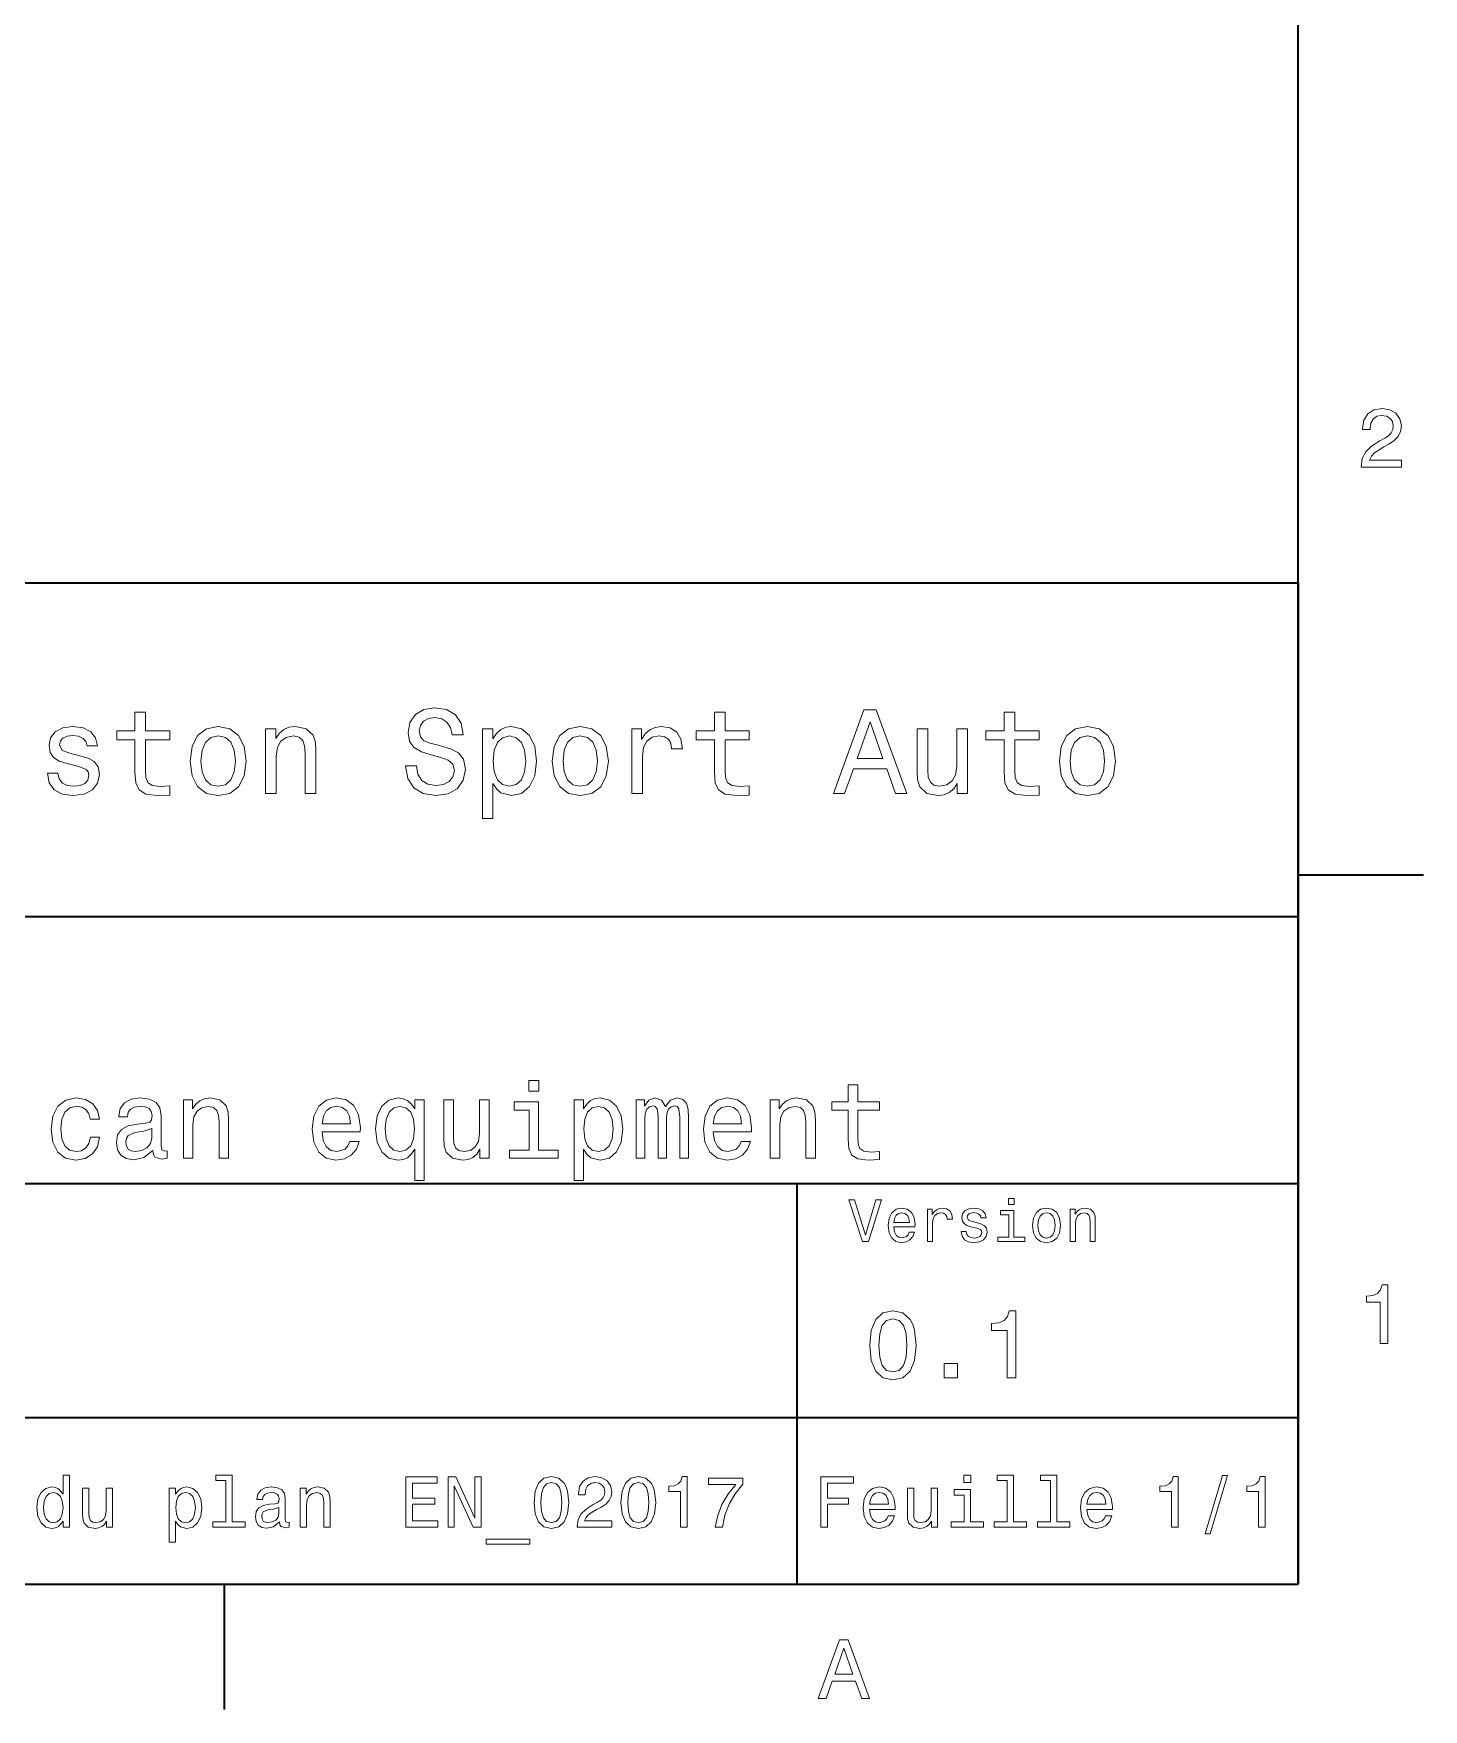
# Model space of a CAD drawing. Extents: x 0 to 297, y 0 to 210.
# Drawn here: x 211.3 to 294.5, y 2.5 to 102.9 of the extents above; entities that cross this region are included whole.
import ezdxf

# ---------------------------------------------------------------- set-up
doc = ezdxf.new("R2010")
doc.units = 0

msp = doc.modelspace()

# ---------------------------------------------------------------- linework, layer by layer
at = {"color": 7, "lineweight": 35}
for p, q in [((287, 10), (287, 200)), ((97, 70), (287, 70)), ((287, 70), (287, 10)), ((162, 50), (287, 50)), ((162, 34), (287, 34)), ((257, 10), (257, 34)), ((162, 20), (287, 20)), ((10, 10), (287, 10)), ((97, 10), (287, 10))]:
    msp.add_line(p, q, dxfattribs=at)
at = {"color": 7, "lineweight": 35, "ltscale": 0.1875}
for p, q in [((287, 52.5), (294.5, 52.5)), ((222.699997, 10), (222.699997, 2.5))]:
    msp.add_line(p, q, dxfattribs=at)
at = {"color": 7, "lineweight": 13}
for points in [[(290.76947, 76.916786), (293.175079, 76.916786), (293.175079, 77.350502), (291.273773, 77.350502), (291.3797, 77.587532), (291.561249, 77.784218), (292.121033, 78.142288), (292.418579, 78.293587), (292.751434, 78.510445), (292.988464, 78.762604), (293.124634, 79.060158), (293.175079, 79.398056), (293.089355, 79.821686), (292.852325, 80.154541), (292.489197, 80.366356), (292.020172, 80.442001), (291.536041, 80.35627), (291.167877, 80.119232), (290.930847, 79.740997), (290.850159, 79.241714), (290.850159, 79.171112), (291.309082, 79.171112), (291.309082, 79.211456), (291.354462, 79.554398), (291.490631, 79.806557), (291.707489, 79.967941), (291.994965, 80.023415), (292.287476, 79.972984), (292.504333, 79.846901), (292.645538, 79.650215), (292.695984, 79.403099), (292.660675, 79.171112), (292.56485, 78.974426), (292.403473, 78.802956), (292.181549, 78.651657), (291.884003, 78.490273), (291.389771, 78.177589), (291.041779, 77.844742), (290.835022, 77.441284), (290.76947, 76.931915)], [(217.353027, 60.579971), (217.353027, 58.64193), (217.396255, 58.015129), (217.597992, 57.582851), (218.001434, 57.330688), (218.685883, 57.244236), (219.43515, 57.280258), (219.43515, 57.827808), (218.887604, 57.78458), (218.390488, 57.842216), (218.123917, 58.022331), (218.008652, 58.324928), (217.98703, 58.75), (217.98703, 60.579971), (219.43515, 60.579971), (219.43515, 61.120316), (217.98703, 61.120316), (217.98703, 62.251438), (217.353027, 62.251438), (217.353027, 61.120316), (216.257935, 61.120316), (216.257935, 60.579971)], [(234.20462, 59.030979), (233.548996, 59.030979), (233.693085, 58.267288), (234.053314, 57.70533), (234.608078, 57.366714), (235.357361, 57.244236), (236.099426, 57.359509), (236.654175, 57.67651), (237.007202, 58.17363), (237.136902, 58.82925), (237.028824, 59.420029), (236.726227, 59.801872), (236.236313, 60.054031), (235.580704, 60.241352), (235.018738, 60.378242), (234.651306, 60.536743), (234.442368, 60.767288), (234.377533, 61.127522), (234.442368, 61.451729), (234.629684, 61.696686), (234.917877, 61.862389), (235.314133, 61.920029), (235.71759, 61.84798), (236.034592, 61.653458), (236.24353, 61.32925), (236.344391, 60.889767), (237, 60.889767), (237, 60.904179), (236.884735, 61.581409), (236.546112, 62.085732), (236.01297, 62.402737), (235.292511, 62.510807), (234.644104, 62.402737), (234.139771, 62.100143), (233.815567, 61.631844), (233.700287, 61.026657), (233.793961, 60.486309), (234.067734, 60.118874), (234.5, 59.873917), (235.09079, 59.6866), (235.674362, 59.520893), (236.113831, 59.362389), (236.380402, 59.131844), (236.47406, 58.757202), (236.387619, 58.375359), (236.164276, 58.087173), (235.825653, 57.907059), (235.386169, 57.849422), (234.896255, 57.928673), (234.521622, 58.159222), (234.283875, 58.533859)], [(252.05043, 60.579971), (252.05043, 58.64193), (252.093658, 58.015129), (252.29538, 57.582851), (252.698853, 57.330688), (253.383286, 57.244236), (254.132568, 57.280258), (254.132568, 57.827808), (253.585022, 57.78458), (253.087891, 57.842216), (252.82132, 58.022331), (252.706055, 58.324928), (252.684448, 58.75), (252.684448, 60.579971), (254.132568, 60.579971), (254.132568, 61.120316), (252.684448, 61.120316), (252.684448, 62.251438), (252.05043, 62.251438), (252.05043, 61.120316), (250.955322, 61.120316), (250.955322, 60.579971)], [(259.175781, 57.381123), (259.838623, 57.381123), (260.364563, 58.850864), (262.360229, 58.850864), (262.886169, 57.381123), (263.563416, 57.381123), (261.733429, 62.388329), (260.998566, 62.388329)], [(269.399109, 60.579971), (269.399109, 58.64193), (269.442352, 58.015129), (269.644073, 57.582851), (270.047546, 57.330688), (270.731995, 57.244236), (271.481262, 57.280258), (271.481262, 57.827808), (270.933716, 57.78458), (270.436584, 57.842216), (270.170013, 58.022331), (270.054749, 58.324928), (270.033142, 58.75), (270.033142, 60.579971), (271.481262, 60.579971), (271.481262, 61.120316), (270.033142, 61.120316), (270.033142, 62.251438), (269.399109, 62.251438), (269.399109, 61.120316), (268.304016, 61.120316), (268.304016, 60.579971)], [(214.060516, 59.636166), (213.44812, 59.780258), (212.994232, 59.945965), (212.842941, 60.28458), (212.886169, 60.522331), (213.03746, 60.695244), (213.282425, 60.803314), (213.635437, 60.846542), (213.97406, 60.803314), (214.240631, 60.67363), (214.413544, 60.479107), (214.485596, 60.219738), (215.105194, 60.219738), (215.105194, 60.23415), (214.997116, 60.70245), (214.701721, 61.069885), (214.240631, 61.30043), (213.635437, 61.386887), (213.023056, 61.30043), (212.57637, 61.062679), (212.29538, 60.709652), (212.208939, 60.262966), (212.273773, 59.830688), (212.475494, 59.528095), (212.806915, 59.311958), (213.289627, 59.16066), (213.995682, 58.987751), (214.427948, 58.807636), (214.543228, 58.663544), (214.586456, 58.447407), (214.521606, 58.180836), (214.348694, 57.979107), (214.067719, 57.849422), (213.693085, 57.806194), (213.296829, 57.849422), (213.008636, 58.000721), (212.814117, 58.245674), (212.734863, 58.584293), (212.122482, 58.584293), (212.223343, 58.007923), (212.518738, 57.590057), (212.98703, 57.337894), (213.635437, 57.244236), (214.312683, 57.337894), (214.809799, 57.590057), (215.112396, 57.993515), (215.220459, 58.519451), (215.141205, 58.973343), (214.917862, 59.283138), (214.55043, 59.484871)], [(220.65274, 59.311958), (220.768005, 58.432995), (221.099426, 57.78458), (221.625366, 57.381123), (222.331421, 57.244236), (223.030258, 57.381123), (223.556198, 57.777374), (223.887604, 58.425793), (224.010086, 59.311958), (223.887604, 60.190922), (223.556198, 60.846542), (223.030258, 61.242794), (222.331421, 61.386887), (221.625366, 61.242794), (221.099426, 60.839336), (220.768005, 60.190922)], [(225.177246, 57.381123), (225.811249, 57.381123), (225.811249, 59.614552), (225.876083, 60.12608), (226.085022, 60.500717), (226.409225, 60.731266), (226.841507, 60.817722), (227.187317, 60.745674), (227.403458, 60.551151), (227.511536, 60.226944), (227.547546, 59.794666), (227.547546, 57.381123), (228.181564, 57.381123), (228.181564, 59.924351), (228.15274, 60.435879), (228.023056, 60.86095), (227.597992, 61.25), (226.935165, 61.386887), (226.567719, 61.336452), (226.257935, 61.199566), (225.991364, 60.969017), (225.782425, 60.659222), (225.782425, 61.25), (225.177246, 61.25)], [(238.786743, 60.652016), (238.786743, 61.25), (238.15274, 61.25), (238.15274, 55.882565), (238.786743, 55.882565), (238.786743, 57.971901), (239.010101, 57.633286), (239.262253, 57.409943), (239.896271, 57.244236), (240.50145, 57.381123), (240.976959, 57.791786), (241.286743, 58.440201), (241.402023, 59.319164), (241.286743, 60.190922), (240.976959, 60.839336), (240.50145, 61.242794), (239.896271, 61.386887), (239.550446, 61.343658), (239.255051, 61.206772), (239.002899, 60.976223)], [(242.338623, 59.311958), (242.453888, 58.432995), (242.785309, 57.78458), (243.311249, 57.381123), (244.017303, 57.244236), (244.716141, 57.381123), (245.242081, 57.777374), (245.573486, 58.425793), (245.695969, 59.311958), (245.573486, 60.190922), (245.242081, 60.846542), (244.716141, 61.242794), (244.017303, 61.386887), (243.311249, 61.242794), (242.785309, 60.839336), (242.453888, 60.190922)], [(247.100861, 57.381123), (247.734863, 57.381123), (247.734863, 59.592937), (247.799713, 60.12608), (247.994232, 60.507923), (248.311249, 60.738472), (248.736313, 60.817722), (249.053314, 60.767288), (249.291077, 60.623199), (249.435165, 60.378242), (249.485596, 60.046829), (250.126801, 60.046829), (250.040344, 60.630402), (249.802597, 61.048271), (249.406342, 61.30043), (248.865997, 61.386887), (248.498566, 61.32925), (248.181549, 61.185158), (247.900574, 60.940201), (247.677246, 60.608788), (247.677246, 61.25), (247.100861, 61.25)], [(260.595093, 59.463257), (261.365997, 61.667866), (262.136902, 59.463257)], [(267.194519, 61.25), (266.560516, 61.25), (266.560516, 59.016571), (266.488464, 58.497837), (266.279541, 58.123196), (265.955322, 57.892651), (265.530243, 57.820602), (265.19165, 57.878242), (264.975494, 58.051151), (264.853027, 58.346542), (264.824219, 58.764408), (264.824219, 61.25), (264.190186, 61.25), (264.190186, 58.706772), (264.211792, 58.195244), (264.348694, 57.770172), (264.766571, 57.381123), (265.436584, 57.244236), (265.796814, 57.294666), (266.106628, 57.424351), (266.373199, 57.647694), (266.589325, 57.971901), (266.589325, 57.381123), (267.194519, 57.381123)], [(272.698853, 59.311958), (272.814117, 58.432995), (273.145508, 57.78458), (273.671448, 57.381123), (274.377502, 57.244236), (275.076355, 57.381123), (275.602295, 57.777374), (275.933716, 58.425793), (276.056183, 59.311958), (275.933716, 60.190922), (275.602295, 60.846542), (275.076355, 61.242794), (274.377502, 61.386887), (273.671448, 61.242794), (273.145508, 60.839336), (272.814117, 60.190922)], [(221.301147, 59.319164), (221.365997, 59.967579), (221.567719, 60.435879), (221.891937, 60.72406), (222.331421, 60.824928), (222.763687, 60.72406), (223.087891, 60.443081), (223.289627, 59.967579), (223.361679, 59.319164), (223.289627, 58.663544), (223.087891, 58.188038), (222.763687, 57.899853), (222.331421, 57.806194), (221.891937, 57.899853), (221.567719, 58.188038), (221.365997, 58.663544)], [(239.788193, 57.8134), (239.363129, 57.907059), (239.053314, 58.195244), (238.858795, 58.663544), (238.793945, 59.319164), (238.858795, 59.967579), (239.053314, 60.435879), (239.363129, 60.716858), (239.788193, 60.817722), (240.177246, 60.716858), (240.48703, 60.428673), (240.681564, 59.960373), (240.753601, 59.319164), (240.681564, 58.67075), (240.48703, 58.195244), (240.177246, 57.907059)], [(242.98703, 59.319164), (243.05188, 59.967579), (243.253601, 60.435879), (243.57782, 60.72406), (244.017303, 60.824928), (244.449585, 60.72406), (244.773773, 60.443081), (244.97551, 59.967579), (245.047546, 59.319164), (244.97551, 58.663544), (244.773773, 58.188038), (244.449585, 57.899853), (244.017303, 57.806194), (243.57782, 57.899853), (243.253601, 58.188038), (243.05188, 58.663544)], [(273.34726, 59.319164), (273.412109, 59.967579), (273.613831, 60.435879), (273.938019, 60.72406), (274.377502, 60.824928), (274.809784, 60.72406), (275.134003, 60.443081), (275.335724, 59.967579), (275.407776, 59.319164), (275.335724, 58.663544), (275.134003, 58.188038), (274.809784, 57.899853), (274.377502, 57.806194), (273.938019, 57.899853), (273.613831, 58.188038), (273.412109, 58.663544)], [(241.535294, 40.185879), (240.932266, 40.185879), (240.932266, 39.537464), (241.535294, 39.537464)], [(260.054016, 38.409222), (260.054016, 36.664986), (260.092926, 36.100864), (260.274475, 35.711815), (260.637604, 35.484871), (261.253601, 35.407059), (261.927948, 35.43948), (261.927948, 35.932274), (261.43515, 35.893372), (260.987732, 35.945244), (260.747833, 36.107349), (260.644104, 36.379681), (260.624634, 36.762245), (260.624634, 38.409222), (261.927948, 38.409222), (261.927948, 38.895531), (260.624634, 38.895531), (260.624634, 39.913544), (260.054016, 39.913544), (260.054016, 38.895531), (259.06842, 38.895531), (259.06842, 38.409222)], [(214.664978, 37.858067), (215.229111, 37.858067), (215.112396, 38.376801), (214.833572, 38.785301), (214.399139, 39.038185), (213.835007, 39.135445), (213.21254, 39.005764), (212.739197, 38.642651), (212.440918, 38.052593), (212.337173, 37.261528), (212.434433, 36.476944), (212.726227, 35.893372), (213.1866, 35.530258), (213.815552, 35.407059), (214.373199, 35.504322), (214.807632, 35.776657), (215.105911, 36.204609), (215.235596, 36.775215), (214.690918, 36.775215), (214.593658, 36.412102), (214.412109, 36.139767), (214.15274, 35.97118), (213.835007, 35.919308), (213.439484, 36.003601), (213.154175, 36.262966), (212.979111, 36.684437), (212.920746, 37.280979), (212.979111, 37.864552), (213.16066, 38.286022), (213.452454, 38.545387), (213.835007, 38.636166), (214.17218, 38.577808), (214.425064, 38.428673), (214.593658, 38.182274)], [(218.419312, 35.98415), (218.419312, 35.964695), (218.451721, 35.744236), (218.548981, 35.588615), (218.957489, 35.465416), (219.275208, 35.517288), (219.275208, 35.958214), (219.139038, 35.938759), (218.957489, 36.023052), (218.925064, 36.282421), (218.925064, 38.085014), (218.84726, 38.545387), (218.620316, 38.869595), (218.224777, 39.064121), (217.667145, 39.135445), (217.122482, 39.057636), (216.720459, 38.837173), (216.467575, 38.493515), (216.383286, 38.039623), (216.383286, 38.000721), (216.895538, 38.000721), (216.940918, 38.273052), (217.083572, 38.467579), (217.317001, 38.584293), (217.64769, 38.629681), (217.965424, 38.59726), (218.192352, 38.5), (218.328522, 38.331409), (218.373917, 38.09798), (218.347977, 37.825645), (218.244232, 37.68948), (217.984863, 37.624638), (217.49855, 37.572765), (216.940918, 37.456051), (216.54538, 37.248558), (216.311951, 36.924351), (216.240631, 36.444523), (216.305481, 36.016571), (216.506485, 35.698845), (216.830688, 35.497837), (217.278091, 35.426514), (217.881119, 35.562679)], [(220.254318, 35.530258), (220.824921, 35.530258), (220.824921, 37.540344), (220.883286, 38.000721), (221.07132, 38.337894), (221.363113, 38.545387), (221.752167, 38.623199), (222.0634, 38.558357), (222.257919, 38.383286), (222.355179, 38.091499), (222.387604, 37.70245), (222.387604, 35.530258), (222.958206, 35.530258), (222.958206, 37.819164), (222.932281, 38.279537), (222.815552, 38.662102), (222.432999, 39.012245), (221.836456, 39.135445), (221.505768, 39.090057), (221.226944, 38.966858), (220.98703, 38.759365), (220.798981, 38.480545), (220.798981, 39.012245), (220.254318, 39.012245)], [(228.560516, 37.105907), (230.842926, 37.105907), (230.849426, 37.371758), (230.745667, 38.117435), (230.460373, 38.675072), (230.006485, 39.012245), (229.403458, 39.135445), (228.8134, 39.005764), (228.359497, 38.642651), (228.067719, 38.052593), (227.963974, 37.274494), (228.061234, 36.476944), (228.353027, 35.893372), (228.80043, 35.530258), (229.384003, 35.407059), (229.889771, 35.491352), (230.304749, 35.711815), (230.609497, 36.061958), (230.784576, 36.528816), (230.220459, 36.528816), (230.103745, 36.269451), (229.93515, 36.074928), (229.455322, 35.919308), (229.085724, 35.990631), (228.806915, 36.217579), (228.625351, 36.587173), (228.560516, 37.086452)], [(228.560516, 37.585735), (228.631836, 38.033138), (228.806915, 38.363831), (229.072754, 38.564842), (229.422913, 38.636166), (229.766571, 38.564842), (230.03241, 38.363831), (230.194519, 38.033138), (230.252869, 37.585735)], [(234.104462, 38.474064), (233.903458, 38.76585), (233.676514, 38.973343), (233.41066, 39.090057), (233.105896, 39.135445), (232.554749, 39.005764), (232.126801, 38.642651), (231.847977, 38.059078), (231.750717, 37.274494), (231.847977, 36.483429), (232.126801, 35.899857), (232.554749, 35.530258), (233.105896, 35.407059), (233.41066, 35.445965), (233.670029, 35.556194), (233.896973, 35.757202), (234.104462, 36.061958), (234.104462, 34.181557), (234.675064, 34.181557), (234.675064, 39.012245), (234.104462, 39.012245)], [(232.33429, 37.274494), (232.392639, 37.851585), (232.574203, 38.273052), (232.846542, 38.532421), (233.203171, 38.623199), (233.579254, 38.532421), (233.864548, 38.279537), (234.033142, 37.858067), (234.097977, 37.274494), (234.033142, 36.684437), (233.864548, 36.262966), (233.579254, 36.003601), (233.203171, 35.919308), (232.846542, 36.003601), (232.574203, 36.262966), (232.392639, 36.690922)], [(238.552582, 39.012245), (237.981979, 39.012245), (237.981979, 37.002159), (237.917145, 36.535301), (237.729095, 36.198124), (237.437317, 35.990631), (237.054749, 35.925793), (236.75, 35.977665), (236.555466, 36.133286), (236.445236, 36.399136), (236.419312, 36.775215), (236.419312, 39.012245), (235.848694, 39.012245), (235.848694, 36.723343), (235.868149, 36.262966), (235.991348, 35.880402), (236.367432, 35.530258), (236.970459, 35.407059), (237.294662, 35.45245), (237.573486, 35.569164), (237.8134, 35.770172), (238.007919, 36.061958), (238.007919, 35.530258), (238.552582, 35.530258)], [(241.515839, 36.010086), (241.515839, 38.895531), (240.05043, 38.895531), (240.05043, 38.409222), (240.945236, 38.409222), (240.945236, 36.010086), (239.778091, 36.010086), (239.778091, 35.530258), (242.695953, 35.530258), (242.695953, 36.010086)], [(244.213257, 38.474064), (244.213257, 39.012245), (243.642639, 39.012245), (243.642639, 34.181557), (244.213257, 34.181557), (244.213257, 36.061958), (244.414261, 35.757202), (244.641205, 35.556194), (245.211807, 35.407059), (245.75647, 35.530258), (246.184433, 35.899857), (246.463257, 36.483429), (246.567001, 37.274494), (246.463257, 38.059078), (246.184433, 38.642651), (245.75647, 39.005764), (245.211807, 39.135445), (244.900574, 39.096542), (244.63472, 38.973343), (244.407776, 38.76585)], [(245.114548, 35.919308), (244.731979, 36.003601), (244.453156, 36.262966), (244.278091, 36.684437), (244.219727, 37.274494), (244.278091, 37.858067), (244.453156, 38.279537), (244.731979, 38.532421), (245.114548, 38.623199), (245.464691, 38.532421), (245.743515, 38.273052), (245.918579, 37.851585), (245.983429, 37.274494), (245.918579, 36.690922), (245.743515, 36.262966), (245.464691, 36.003601)], [(247.351578, 35.530258), (247.876801, 35.530258), (247.876801, 37.858067), (247.90921, 38.208214), (248.00647, 38.461094), (248.155609, 38.610229), (248.350128, 38.668587), (248.505753, 38.616714), (248.609497, 38.48703), (248.661377, 38.266571), (248.680832, 37.974781), (248.680832, 35.530258), (249.17363, 35.530258), (249.17363, 37.858067), (249.206039, 38.201729), (249.303314, 38.454609), (249.458923, 38.610229), (249.653442, 38.668587), (249.809067, 38.616714), (249.912811, 38.48703), (249.977661, 37.974781), (249.977661, 35.530258), (250.502869, 35.530258), (250.502869, 37.935879), (250.470459, 38.435158), (250.366699, 38.817722), (250.15921, 39.051151), (249.822037, 39.135445), (249.426514, 39.005764), (249.12175, 38.629681), (248.881836, 38.999279), (248.479828, 39.135445), (248.110229, 39.005764), (247.857346, 38.642651), (247.857346, 39.012245), (247.351578, 39.012245)], [(251.981262, 37.105907), (254.263672, 37.105907), (254.270172, 37.371758), (254.166412, 38.117435), (253.881119, 38.675072), (253.427216, 39.012245), (252.824203, 39.135445), (252.234146, 39.005764), (251.780243, 38.642651), (251.488464, 38.052593), (251.38472, 37.274494), (251.481979, 36.476944), (251.773773, 35.893372), (252.221176, 35.530258), (252.804749, 35.407059), (253.310516, 35.491352), (253.725494, 35.711815), (254.030243, 36.061958), (254.205322, 36.528816), (253.641205, 36.528816), (253.52449, 36.269451), (253.355896, 36.074928), (252.876068, 35.919308), (252.50647, 35.990631), (252.227661, 36.217579), (252.046097, 36.587173), (251.981262, 37.086452)], [(251.981262, 37.585735), (252.052582, 38.033138), (252.227661, 38.363831), (252.4935, 38.564842), (252.843658, 38.636166), (253.187317, 38.564842), (253.453156, 38.363831), (253.615265, 38.033138), (253.673615, 37.585735)], [(255.385437, 35.530258), (255.956055, 35.530258), (255.956055, 37.540344), (256.014404, 38.000721), (256.202454, 38.337894), (256.494232, 38.545387), (256.88327, 38.623199), (257.194519, 38.558357), (257.389038, 38.383286), (257.486298, 38.091499), (257.518738, 37.70245), (257.518738, 35.530258), (258.089325, 35.530258), (258.089325, 37.819164), (258.063385, 38.279537), (257.946686, 38.662102), (257.564117, 39.012245), (256.96759, 39.135445), (256.636902, 39.090057), (256.358063, 38.966858), (256.118164, 38.759365), (255.930115, 38.480545), (255.930115, 39.012245), (255.385437, 39.012245)], [(218.354462, 36.749279), (218.276657, 36.412102), (218.069168, 36.152737), (217.757919, 35.98415), (217.375366, 35.925793), (217.128967, 35.958214), (216.953888, 36.061958), (216.843658, 36.243515), (216.811234, 36.496395), (216.837173, 36.723343), (216.940918, 36.885445), (217.355911, 37.067001), (217.881119, 37.14481), (218.354462, 37.30043)], [(261.71109, 33.03458), (261.08429, 30.905619), (260.439484, 33.03458), (260.09726, 33.03458), (260.904175, 30.530979), (261.264404, 30.530979), (262.053314, 33.03458)], [(262.784576, 31.40634), (264.052582, 31.40634), (264.056183, 31.554033), (263.998566, 31.9683), (263.840057, 32.278099), (263.587891, 32.465416), (263.252869, 32.533859), (262.925079, 32.461815), (262.672913, 32.260086), (262.510803, 31.932276), (262.453156, 31.5), (262.507202, 31.056915), (262.669312, 30.732708), (262.917877, 30.530979), (263.242065, 30.462536), (263.523041, 30.509365), (263.753601, 30.631844), (263.922913, 30.826368), (264.020172, 31.085733), (263.706787, 31.085733), (263.641937, 30.941643), (263.548279, 30.833572), (263.281708, 30.747118), (263.076355, 30.786743), (262.921478, 30.912823), (262.820618, 31.118155), (262.784576, 31.395533)], [(262.784576, 31.672911), (262.824219, 31.921469), (262.921478, 32.105186), (263.069153, 32.216858), (263.263702, 32.256485), (263.45462, 32.216858), (263.602295, 32.105186), (263.692352, 31.921469), (263.724792, 31.672911)], [(264.794678, 30.530979), (265.111664, 30.530979), (265.111664, 31.636887), (265.144104, 31.903458), (265.241364, 32.094379), (265.399841, 32.209652), (265.612396, 32.249279), (265.770905, 32.224064), (265.889771, 32.152016), (265.961823, 32.029537), (265.98703, 31.863832), (266.307648, 31.863832), (266.264404, 32.155621), (266.145538, 32.364552), (265.947418, 32.490635), (265.677246, 32.533859), (265.49353, 32.505043), (265.335022, 32.432995), (265.194519, 32.310516), (265.082855, 32.144814), (265.082855, 32.465416), (264.794678, 32.465416)], [(267.791779, 31.658501), (267.485596, 31.730547), (267.258636, 31.8134), (267.182983, 31.982708), (267.20462, 32.101585), (267.280273, 32.188038), (267.40274, 32.242073), (267.579254, 32.263687), (267.748566, 32.242073), (267.881836, 32.177231), (267.968292, 32.079971), (268.004333, 31.950287), (268.314117, 31.950287), (268.314117, 31.957493), (268.260101, 32.191643), (268.112396, 32.375359), (267.881836, 32.490635), (267.579254, 32.533859), (267.273041, 32.490635), (267.049713, 32.371758), (266.90921, 32.195244), (266.865997, 31.971901), (266.898407, 31.755764), (266.999268, 31.604465), (267.164978, 31.496397), (267.406342, 31.420748), (267.759369, 31.334293), (267.975494, 31.244236), (268.033142, 31.17219), (268.054749, 31.064121), (268.022339, 30.930836), (267.935883, 30.829971), (267.79538, 30.765129), (267.608063, 30.743515), (267.409943, 30.765129), (267.265839, 30.840778), (267.168579, 30.963255), (267.128967, 31.132565), (266.822754, 31.132565), (266.873199, 30.844379), (267.020905, 30.635447), (267.255035, 30.509365), (267.579254, 30.462536), (267.917877, 30.509365), (268.166412, 30.635447), (268.317719, 30.837175), (268.371765, 31.100143), (268.332123, 31.327089), (268.220459, 31.481987), (268.036743, 31.582851)], [(269.981995, 30.79755), (269.981995, 32.400574), (269.167877, 32.400574), (269.167877, 32.130402), (269.664978, 32.130402), (269.664978, 30.79755), (269.016571, 30.79755), (269.016571, 30.530979), (270.637604, 30.530979), (270.637604, 30.79755)], [(269.992798, 33.117435), (269.657776, 33.117435), (269.657776, 32.757202), (269.992798, 32.757202)], [(271.087891, 31.496397), (271.145538, 31.056915), (271.311249, 30.732708), (271.574219, 30.530979), (271.927246, 30.462536), (272.276672, 30.530979), (272.539612, 30.729107), (272.705322, 31.053314), (272.766571, 31.496397), (272.705322, 31.935879), (272.539612, 32.263687), (272.276672, 32.461815), (271.927246, 32.533859), (271.574219, 32.461815), (271.311249, 32.260086), (271.145538, 31.935879)], [(271.412109, 31.5), (271.444519, 31.824207), (271.54538, 32.058357), (271.707489, 32.20245), (271.927246, 32.25288), (272.143372, 32.20245), (272.305481, 32.061958), (272.406342, 31.824207), (272.442352, 31.5), (272.406342, 31.17219), (272.305481, 30.934437), (272.143372, 30.790344), (271.927246, 30.743515), (271.707489, 30.790344), (271.54538, 30.934437), (271.444519, 31.17219)], [(273.350159, 30.530979), (273.667145, 30.530979), (273.667145, 31.647694), (273.699554, 31.903458), (273.804047, 32.090778), (273.966125, 32.206051), (274.182281, 32.249279), (274.355194, 32.213257), (274.463257, 32.115993), (274.517303, 31.95389), (274.535309, 31.737751), (274.535309, 30.530979), (274.852295, 30.530979), (274.852295, 31.802593), (274.837891, 32.058357), (274.773041, 32.270893), (274.560516, 32.465416), (274.229095, 32.533859), (274.04538, 32.508644), (273.890503, 32.440201), (273.757202, 32.324928), (273.65274, 32.170029), (273.65274, 32.465416), (273.350159, 32.465416)], [(291.909241, 24.416786), (292.368164, 24.416786), (292.368164, 27.942001), (292.025208, 27.942001), (291.934448, 27.634365), (291.752899, 27.427593), (291.475525, 27.306557), (291.092224, 27.266211), (291.092224, 26.90814), (291.909241, 26.90814)], [(261.345825, 24.314121), (261.432281, 23.409224), (261.703156, 22.763689), (262.135437, 22.371759), (262.734863, 22.244957), (263.328522, 22.371759), (263.760803, 22.763689), (264.02594, 23.409224), (264.118164, 24.314121), (264.02594, 25.213257), (263.916412, 25.570606), (263.760803, 25.864553), (263.328522, 26.256485), (262.734863, 26.38905), (262.135437, 26.256485), (261.703156, 25.858791), (261.432281, 25.213257)], [(269.570618, 22.360231), (270.095093, 22.360231), (270.095093, 26.38905), (269.703156, 26.38905), (269.599426, 26.037464), (269.391937, 25.801153), (269.074921, 25.662825), (268.636902, 25.616714), (268.636902, 25.207493), (269.570618, 25.207493)], [(261.899139, 24.314121), (261.945251, 25.011528), (262.089325, 25.51297), (262.348694, 25.806917), (262.734863, 25.910664), (263.115265, 25.806917), (263.374634, 25.51297), (263.518738, 25.011528), (263.56485, 24.314121), (263.518738, 23.610952), (263.374634, 23.10951), (263.115265, 22.815563), (262.734863, 22.717581), (262.348694, 22.815563), (262.089325, 23.10951), (261.945251, 23.610952)], [(265.806915, 22.360231), (266.602295, 22.360231), (266.602295, 23.219021), (265.806915, 23.219021)], [(213.048996, 13.787464), (213.048996, 13.428675), (213.429398, 13.428675), (213.429398, 16.532421), (213.053314, 16.532421), (213.053314, 15.395534), (212.763687, 15.724064), (212.586456, 15.801874), (212.383286, 15.832133), (212.015854, 15.745678), (211.730545, 15.503603), (211.544662, 15.114553), (211.479828, 14.591499), (211.544662, 14.068444), (211.730545, 13.675073), (212.015854, 13.428675), (212.383286, 13.346542), (212.586456, 13.376801), (212.768005, 13.454611)], [(222.788193, 16.212536), (222.788193, 13.748559), (222.005768, 13.748559), (222.005768, 13.428675), (223.946686, 13.428675), (223.946686, 13.748559), (223.168594, 13.748559), (223.168594, 16.532421), (222.19165, 16.532421), (222.19165, 16.212536)], [(233.574921, 13.428675), (235.476944, 13.428675), (235.476944, 13.791787), (233.97261, 13.791787), (233.97261, 14.807637), (235.312668, 14.807637), (235.312668, 15.166427), (233.97261, 15.166427), (233.97261, 16.065563), (235.442352, 16.065563), (235.442352, 16.428675), (233.574921, 16.428675)], [(236.099411, 13.428675), (236.458206, 13.428675), (236.458206, 15.888329), (237.608063, 13.428675), (238.070602, 13.428675), (238.070602, 16.428675), (237.707489, 16.428675), (237.707489, 13.969021), (236.570602, 16.428675), (236.099411, 16.428675)], [(241.247833, 14.894093), (241.312668, 14.215418), (241.515839, 13.731268), (241.840057, 13.43732), (242.289612, 13.342219), (242.734863, 13.43732), (243.059067, 13.731268), (243.257919, 14.215418), (243.327087, 14.894093), (243.257919, 15.568444), (243.175781, 15.836456), (243.059067, 16.056917), (242.734863, 16.350864), (242.289612, 16.450289), (241.840057, 16.350864), (241.515839, 16.052593), (241.312668, 15.568444)], [(241.662811, 14.894093), (241.697403, 15.417148), (241.805466, 15.793228), (242, 16.013689), (242.289612, 16.091499), (242.574921, 16.013689), (242.76944, 15.793228), (242.877518, 15.417148), (242.912094, 14.894093), (242.877518, 14.366715), (242.76944, 13.990634), (242.574921, 13.770173), (242.289612, 13.696686), (242, 13.770173), (241.805466, 13.990634), (241.697403, 14.366715)], [(243.837173, 13.428675), (245.899124, 13.428675), (245.899124, 13.800432), (244.26944, 13.800432), (244.360229, 14.003603), (244.515839, 14.172191), (244.995667, 14.479107), (245.250717, 14.60879), (245.536011, 14.794669), (245.739182, 15.010807), (245.855896, 15.26585), (245.899124, 15.555476), (245.825638, 15.918589), (245.622467, 16.203892), (245.311234, 16.385447), (244.90921, 16.450289), (244.494232, 16.376802), (244.178665, 16.173632), (243.975494, 15.849424), (243.906342, 15.421471), (243.906342, 15.360951), (244.299713, 15.360951), (244.299713, 15.395534), (244.338608, 15.689482), (244.455322, 15.905621), (244.641205, 16.043949), (244.887604, 16.091499), (245.138321, 16.048271), (245.324203, 15.940203), (245.445236, 15.771614), (245.488464, 15.559799), (245.458206, 15.360951), (245.376068, 15.192364), (245.237747, 15.045389), (245.047546, 14.915707), (244.792496, 14.777378), (244.368866, 14.509366), (244.070602, 14.224064), (243.893372, 13.878242), (243.837173, 13.441643)], [(246.452438, 14.894093), (246.517288, 14.215418), (246.720459, 13.731268), (247.044662, 13.43732), (247.494232, 13.342219), (247.939468, 13.43732), (248.263687, 13.731268), (248.462524, 14.215418), (248.531693, 14.894093), (248.462524, 15.568444), (248.380402, 15.836456), (248.263687, 16.056917), (247.939468, 16.350864), (247.494232, 16.450289), (247.044662, 16.350864), (246.720459, 16.052593), (246.517288, 15.568444)], [(246.867432, 14.894093), (246.902008, 15.417148), (247.010086, 15.793228), (247.204605, 16.013689), (247.494232, 16.091499), (247.779526, 16.013689), (247.97406, 15.793228), (248.082123, 15.417148), (248.116714, 14.894093), (248.082123, 14.366715), (247.97406, 13.990634), (247.779526, 13.770173), (247.494232, 13.696686), (247.204605, 13.770173), (247.010086, 13.990634), (246.902008, 14.366715)], [(250.018723, 13.428675), (250.412094, 13.428675), (250.412094, 16.450289), (250.118149, 16.450289), (250.040344, 16.1866), (249.88472, 16.009367), (249.646973, 15.905621), (249.318436, 15.871038), (249.318436, 15.564121), (250.018723, 15.564121)], [(252.097977, 13.428675), (252.534576, 13.428675), (252.677231, 14.141932), (252.927948, 14.807637), (253.28241, 15.425793), (253.744949, 16.005043), (253.744949, 16.363834), (251.687317, 16.363834), (251.687317, 15.970462), (253.329971, 15.970462), (252.854462, 15.386889), (252.495667, 14.777378), (252.244949, 14.128963)], [(258.414978, 13.428675), (258.817017, 13.428675), (258.817017, 14.807637), (260.079254, 14.807637), (260.079254, 15.166427), (258.817017, 15.166427), (258.817017, 16.065563), (260.368866, 16.065563), (260.368866, 16.428675), (258.414978, 16.428675)], [(267.389038, 16.532421), (266.98703, 16.532421), (266.98703, 16.100145), (267.389038, 16.100145)], [(269.572052, 16.212536), (269.572052, 13.748559), (268.789612, 13.748559), (268.789612, 13.428675), (270.73056, 13.428675), (270.73056, 13.748559), (269.952454, 13.748559), (269.952454, 16.532421), (268.975494, 16.532421), (268.975494, 16.212536)], [(272.174347, 16.212536), (272.174347, 13.748559), (271.391937, 13.748559), (271.391937, 13.428675), (273.332855, 13.428675), (273.332855, 13.748559), (272.554749, 13.748559), (272.554749, 16.532421), (271.57782, 16.532421), (271.57782, 16.212536)], [(279.416443, 13.428675), (279.809814, 13.428675), (279.809814, 16.450289), (279.515839, 16.450289), (279.438049, 16.1866), (279.28241, 16.009367), (279.044678, 15.905621), (278.716125, 15.871038), (278.716125, 15.564121), (279.416443, 15.564121)], [(281.42218, 13.026657), (281.720459, 13.026657), (282.766571, 16.510807), (282.463989, 16.510807)], [(284.621033, 13.428675), (285.014404, 13.428675), (285.014404, 16.450289), (284.720459, 16.450289), (284.642639, 16.1866), (284.48703, 16.009367), (284.249268, 15.905621), (283.920746, 15.871038), (283.920746, 15.564121), (284.621033, 15.564121)], [(212.44812, 15.490635), (212.698853, 15.430116), (212.889053, 15.261528), (213.001434, 14.980548), (213.044678, 14.591499), (213.001434, 14.198127), (212.889053, 13.917148), (212.698853, 13.744237), (212.44812, 13.688041), (212.210373, 13.744237), (212.028824, 13.917148), (211.907776, 14.20245), (211.868881, 14.591499), (211.907776, 14.976225), (212.028824, 15.257205), (212.210373, 15.430116)], [(216.014404, 15.75), (215.634003, 15.75), (215.634003, 14.409943), (215.590775, 14.098703), (215.465424, 13.873919), (215.270889, 13.735591), (215.015854, 13.692364), (214.812683, 13.726946), (214.682999, 13.830692), (214.609512, 14.007925), (214.592224, 14.258646), (214.592224, 15.75), (214.211823, 15.75), (214.211823, 14.224064), (214.224792, 13.917148), (214.306915, 13.662104), (214.557632, 13.428675), (214.959656, 13.346542), (215.175797, 13.376801), (215.361679, 13.454611), (215.521622, 13.588617), (215.651306, 13.783141), (215.651306, 13.428675), (216.014404, 13.428675)], [(219.788193, 15.391211), (219.788193, 15.75), (219.407776, 15.75), (219.407776, 12.529539), (219.788193, 12.529539), (219.788193, 13.783141), (219.922195, 13.579971), (220.073486, 13.445966), (220.453888, 13.346542), (220.817001, 13.428675), (221.10231, 13.675073), (221.288193, 14.064121), (221.357346, 14.591499), (221.288193, 15.114553), (221.10231, 15.503603), (220.817001, 15.745678), (220.453888, 15.832133), (220.246399, 15.806196), (220.069168, 15.724064), (219.917877, 15.585735)], [(220.389053, 13.688041), (220.134003, 13.744237), (219.948135, 13.917148), (219.831421, 14.198127), (219.792511, 14.591499), (219.831421, 14.980548), (219.948135, 15.261528), (220.134003, 15.430116), (220.389053, 15.490635), (220.622482, 15.430116), (220.808365, 15.257205), (220.925079, 14.976225), (220.968307, 14.591499), (220.925079, 14.20245), (220.808365, 13.917148), (220.622482, 13.744237)], [(226.01297, 13.731268), (226.01297, 13.7183), (226.034592, 13.571326), (226.099426, 13.46758), (226.371765, 13.385448), (226.583588, 13.42003), (226.583588, 13.713977), (226.492798, 13.701009), (226.371765, 13.757205), (226.350159, 13.930116), (226.350159, 15.131845), (226.298279, 15.438761), (226.146973, 15.6549), (225.883286, 15.784582), (225.511536, 15.832133), (225.148422, 15.78026), (224.880402, 15.633286), (224.711823, 15.404179), (224.655624, 15.101585), (224.655624, 15.075649), (224.997131, 15.075649), (225.027374, 15.257205), (225.122482, 15.386889), (225.278107, 15.464698), (225.498566, 15.494957), (225.710388, 15.473343), (225.861679, 15.408502), (225.952454, 15.29611), (225.982712, 15.140491), (225.965424, 14.958934), (225.896255, 14.868156), (225.723343, 14.824928), (225.399139, 14.790346), (225.027374, 14.712537), (224.763687, 14.574208), (224.608078, 14.358069), (224.560516, 14.038185), (224.60376, 13.752882), (224.737762, 13.541066), (224.953888, 13.407061), (225.252167, 13.35951), (225.654175, 13.450289)], [(227.236313, 13.428675), (227.616714, 13.428675), (227.616714, 14.768732), (227.655624, 15.075649), (227.780975, 15.300432), (227.97551, 15.438761), (228.234879, 15.490635), (228.442368, 15.447407), (228.572052, 15.330692), (228.636887, 15.136168), (228.658508, 14.876801), (228.658508, 13.428675), (229.03891, 13.428675), (229.03891, 14.954612), (229.021622, 15.261528), (228.943817, 15.516571), (228.688766, 15.75), (228.291077, 15.832133), (228.070618, 15.801874), (227.884735, 15.719741), (227.724792, 15.581412), (227.599426, 15.395534), (227.599426, 15.75), (227.236313, 15.75)], [(261.341492, 14.479107), (262.863098, 14.479107), (262.867432, 14.656341), (262.798279, 15.153459), (262.608063, 15.525217), (262.305481, 15.75), (261.903473, 15.832133), (261.510101, 15.745678), (261.207489, 15.503603), (261.01297, 15.110231), (260.943817, 14.591499), (261.008636, 14.059798), (261.203156, 13.67075), (261.501434, 13.428675), (261.890503, 13.346542), (262.227661, 13.402739), (262.504333, 13.549712), (262.707489, 13.783141), (262.824219, 14.09438), (262.44812, 14.09438), (262.370331, 13.92147), (262.257935, 13.791787), (261.938049, 13.688041), (261.69165, 13.735591), (261.505768, 13.886888), (261.384735, 14.133286), (261.341492, 14.466139)], [(261.341492, 14.798992), (261.389038, 15.097262), (261.505768, 15.317724), (261.682983, 15.45173), (261.916412, 15.49928), (262.145538, 15.45173), (262.322754, 15.317724), (262.430847, 15.097262), (262.469727, 14.798992)], [(265.400574, 15.75), (265.020172, 15.75), (265.020172, 14.409943), (264.976959, 14.098703), (264.851593, 13.873919), (264.657074, 13.735591), (264.402008, 13.692364), (264.198853, 13.726946), (264.069153, 13.830692), (263.995667, 14.007925), (263.978394, 14.258646), (263.978394, 15.75), (263.597992, 15.75), (263.597992, 14.224064), (263.610962, 13.917148), (263.693085, 13.662104), (263.943817, 13.428675), (264.345825, 13.346542), (264.561951, 13.376801), (264.747833, 13.454611), (264.907776, 13.588617), (265.037476, 13.783141), (265.037476, 13.428675), (265.400574, 13.428675)], [(267.376068, 13.748559), (267.376068, 15.672191), (266.399139, 15.672191), (266.399139, 15.347983), (266.995667, 15.347983), (266.995667, 13.748559), (266.21759, 13.748559), (266.21759, 13.428675), (268.162811, 13.428675), (268.162811, 13.748559)], [(274.353027, 14.479107), (275.874634, 14.479107), (275.878967, 14.656341), (275.809814, 15.153459), (275.619598, 15.525217), (275.317017, 15.75), (274.914978, 15.832133), (274.521606, 15.745678), (274.219025, 15.503603), (274.024506, 15.110231), (273.955322, 14.591499), (274.020172, 14.059798), (274.214691, 13.67075), (274.51297, 13.428675), (274.902008, 13.346542), (275.239197, 13.402739), (275.515839, 13.549712), (275.719025, 13.783141), (275.835724, 14.09438), (275.459656, 14.09438), (275.381836, 13.92147), (275.26944, 13.791787), (274.949554, 13.688041), (274.703186, 13.735591), (274.517303, 13.886888), (274.39624, 14.133286), (274.353027, 14.466139)], [(274.353027, 14.798992), (274.400574, 15.097262), (274.517303, 15.317724), (274.694519, 15.45173), (274.927948, 15.49928), (275.157074, 15.45173), (275.33429, 15.317724), (275.442352, 15.097262), (275.481262, 14.798992)], [(225.969742, 14.241355), (225.917877, 14.016571), (225.779541, 13.84366), (225.572052, 13.731268), (225.317017, 13.692364), (225.15274, 13.713977), (225.036026, 13.783141), (224.96254, 13.904179), (224.940933, 14.072767), (224.958221, 14.224064), (225.027374, 14.332133), (225.304047, 14.453171), (225.654175, 14.505044), (225.969742, 14.60879)], [(238.386154, 12.711096), (238.386154, 12.408502), (240.988464, 12.408502), (240.988464, 12.711096)], [(258.266846, 3.166787), (258.730835, 3.166787), (259.098999, 4.195605), (260.495972, 4.195605), (260.864105, 3.166787), (261.338165, 3.166787), (260.05719, 6.67183), (259.542786, 6.67183)], [(259.260376, 4.624279), (259.799988, 6.167507), (260.33963, 4.624279)]]:
    msp.add_lwpolyline(points, close=True, dxfattribs=at)

doc.saveas('drawing.dxf')
